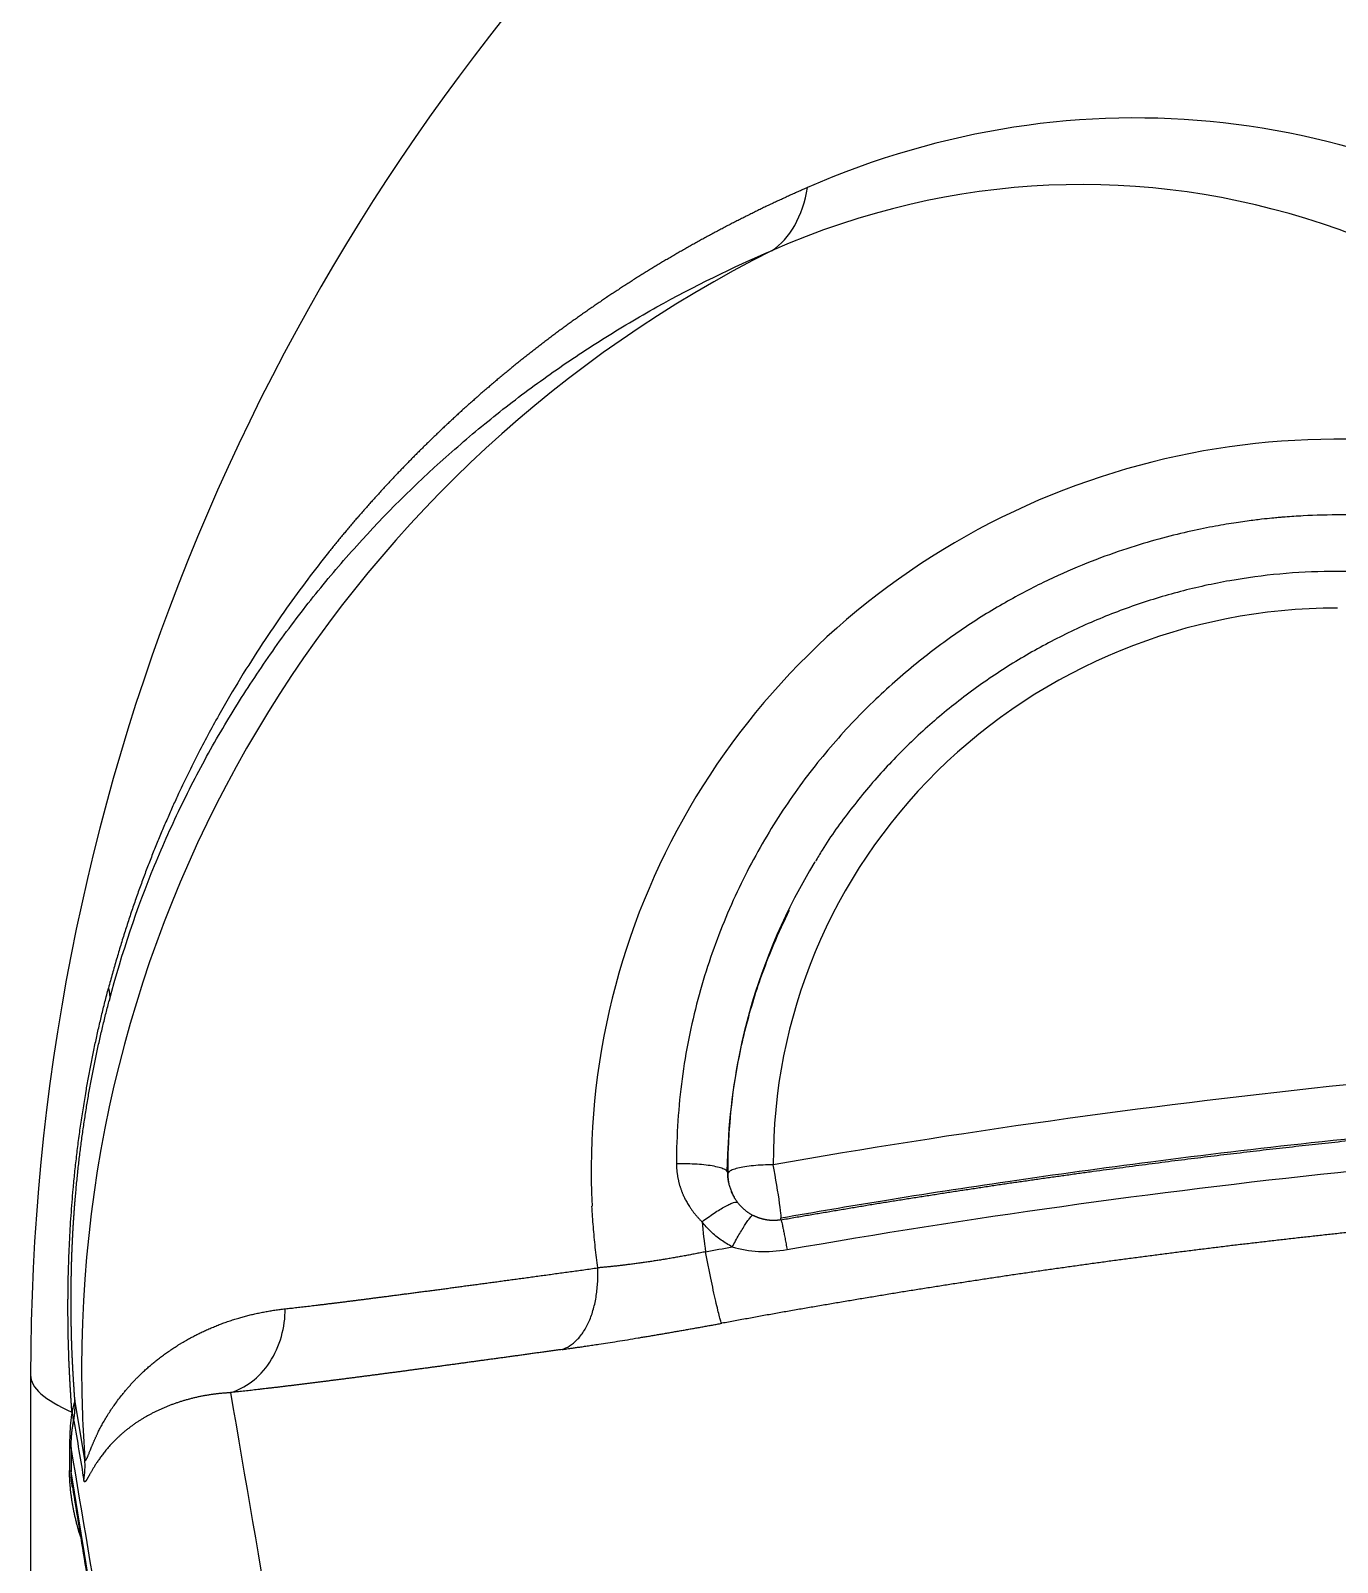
# Model space of a CAD drawing. Extents: x 0 to 790, y 0 to 579.
# Drawn here: x 201.42 to 215.78, y 369.67 to 386.51 of the extents above; entities that cross this region are included whole.
import ezdxf

# ---------------------------------------------------------------- set-up
doc = ezdxf.new("R2010")
doc.units = 0
doc.header["$LTSCALE"] = 10
doc.header["$MEASUREMENT"] = 0
doc.layers.add('1', color=7, linetype='CONTINUOUS')

# ---------------------------------------------------------------- blocks, each defined once
blk = doc.blocks.new('A$C93291215')
at = {"layer": '1'}
for p, q in [((-16.338, 12.293), (-16.338, 12.268)), ((-16.338, 12.276), (-16.338, 12.281)), ((-16.338, 12.266), (-16.338, 12.268)), ((-23.998, 2.772), (-23.998, 10.039)), ((-23.403, 9.114), (-23.514, 9.77)), ((-23.572, 9.26), (-23.572, 8.992)), ((-23.554, 9.245), (-23.554, 8.977))]:
    blk.add_line(p, q, dxfattribs=at)
blk.add_arc((0, 10.039), 24, 93.7928, 180, dxfattribs=at)
for centre, major_axis, ratio, start_param, end_param in [((-11.909, 10.15), (0.127, 13.708), 0.796567, 4.92781, 6.626108), ((-12.489, 10.155), (-0.12, -12.971), 0.796567, 2.295668, 3.484515), ((-9.641, 10.129), (13.609, 2.289), 0.996416, 1.871405, 2.974357), ((-9.641, 12.286), (8.198, 0), 0.980939, 0.919951, 3.19011), ((-9.638, 12.39), (6.2, 0), 0.980939, 1.570796, 3.147691), ((-9.638, 12.293), (6.7, 0), 0.980939, 2.600098, 3.147628), ((-15.838, 12.255), (0.086, -0.493), 0.034101, 6.197148, 8.046606), ((-9.641, 12.362), (-7.01, 0), 0.980939, 0.092576, 0.140915), ((-9.641, 10.129), (13.609, 2.289), 0.996416, 2.974357, 3.048144), ((0, 10.039), (-24, 0), 0.087156, 0.000001, 0.194962), ((-24.511, 9.696), (0.986, 0.166), 0.9964, 5.956175, 6.189722), ((-24.554, 9.243), (1, 0), 0.087156, 0.014033, 0.189122), ((-24.401, 9.041), (0.986, 0.166), 0.9964, 5.955826, 6.190635)]:
    blk.add_ellipse(centre, major_axis=major_axis, ratio=ratio, start_param=start_param, end_param=end_param, dxfattribs=at)
for points, knots in [([(-15.461, 23.094), (-15.478, 23.086), (-15.514, 23.071), (-15.566, 23.047), (-15.619, 23.024), (-15.671, 23), (-15.723, 22.976), (-15.775, 22.952), (-15.827, 22.928), (-15.879, 22.903), (-15.931, 22.879), (-15.982, 22.854), (-16.033, 22.829), (-16.084, 22.803), (-16.136, 22.778), (-16.186, 22.752), (-16.237, 22.727), (-16.288, 22.701), (-16.338, 22.675), (-16.388, 22.648), (-16.439, 22.622), (-16.489, 22.595), (-16.539, 22.568), (-16.588, 22.541), (-16.638, 22.514), (-16.687, 22.487), (-16.737, 22.459), (-16.786, 22.431), (-16.835, 22.403), (-16.884, 22.375), (-16.932, 22.347), (-16.981, 22.319), (-17.029, 22.29), (-17.078, 22.261), (-17.126, 22.232), (-17.174, 22.203), (-17.221, 22.174), (-17.269, 22.144), (-17.317, 22.114), (-17.364, 22.085), (-17.411, 22.055), (-17.459, 22.024), (-17.505, 21.994), (-17.552, 21.963), (-17.599, 21.933), (-17.646, 21.902), (-17.692, 21.871), (-17.738, 21.839), (-17.784, 21.808), (-17.83, 21.776), (-17.876, 21.744), (-17.922, 21.712), (-17.967, 21.68), (-18.013, 21.648), (-18.058, 21.615), (-18.103, 21.583), (-18.148, 21.55), (-18.193, 21.517), (-18.238, 21.484), (-18.282, 21.45), (-18.327, 21.417), (-18.371, 21.383), (-18.415, 21.349), (-18.459, 21.315), (-18.503, 21.281), (-18.547, 21.246), (-18.59, 21.212), (-18.634, 21.177), (-18.677, 21.142), (-18.72, 21.107), (-18.763, 21.071), (-18.806, 21.036), (-18.849, 21), (-18.892, 20.964), (-18.934, 20.928), (-18.976, 20.892), (-19.019, 20.856), (-19.061, 20.819), (-19.103, 20.782), (-19.144, 20.745), (-19.186, 20.708), (-19.228, 20.671), (-19.269, 20.634), (-19.31, 20.596), (-19.351, 20.558), (-19.392, 20.52), (-19.433, 20.482), (-19.473, 20.444), (-19.514, 20.405), (-19.554, 20.366), (-19.594, 20.328), (-19.634, 20.289), (-19.674, 20.249), (-19.714, 20.21), (-19.754, 20.17), (-19.793, 20.131), (-19.832, 20.091), (-19.871, 20.051), (-19.91, 20.011), (-19.949, 19.97), (-19.988, 19.93), (-20.026, 19.889), (-20.064, 19.848), (-20.103, 19.807), (-20.141, 19.766), (-20.178, 19.724), (-20.216, 19.682), (-20.254, 19.641), (-20.291, 19.599), (-20.328, 19.557), (-20.365, 19.514), (-20.402, 19.472), (-20.439, 19.429), (-20.475, 19.386), (-20.512, 19.343), (-20.548, 19.3), (-20.584, 19.257), (-20.62, 19.213), (-20.655, 19.17), (-20.691, 19.126), (-20.792, 19), (-20.96, 18.784), (-21.193, 18.466), (-21.429, 18.12), (-21.668, 17.746), (-21.908, 17.342), (-22.146, 16.904), (-22.309, 16.572), (-22.405, 16.364), (-22.436, 16.296), (-22.467, 16.227), (-22.497, 16.157), (-22.527, 16.088), (-22.557, 16.018), (-22.587, 15.947), (-22.616, 15.876), (-22.645, 15.805), (-22.673, 15.734), (-22.701, 15.662), (-22.729, 15.589), (-22.756, 15.516), (-22.783, 15.443), (-22.81, 15.37), (-22.836, 15.296), (-22.862, 15.221), (-22.888, 15.146), (-22.913, 15.071), (-22.938, 14.995), (-22.962, 14.919), (-22.986, 14.843), (-23.01, 14.766), (-23.033, 14.688), (-23.056, 14.611), (-23.079, 14.532), (-23.101, 14.453), (-23.123, 14.374), (-23.137, 14.321), (-23.144, 14.294)], [0, 0, 0, 0, 0.004794, 0.009586, 0.014375, 0.019161, 0.023945, 0.028727, 0.033506, 0.038282, 0.043057, 0.047829, 0.052598, 0.057366, 0.062131, 0.066895, 0.071656, 0.076415, 0.081172, 0.085928, 0.090681, 0.095433, 0.100183, 0.104931, 0.109677, 0.114422, 0.119165, 0.123906, 0.128646, 0.133385, 0.138122, 0.142857, 0.147591, 0.152324, 0.157056, 0.161787, 0.166516, 0.171244, 0.175971, 0.180697, 0.185423, 0.190147, 0.194871, 0.199594, 0.204316, 0.209038, 0.213759, 0.21848, 0.223201, 0.227921, 0.232641, 0.237362, 0.242082, 0.246802, 0.251523, 0.256243, 0.260964, 0.265686, 0.270407, 0.27513, 0.279853, 0.284576, 0.289301, 0.294026, 0.298752, 0.303479, 0.308207, 0.312936, 0.317667, 0.322399, 0.327132, 0.331866, 0.336602, 0.34134, 0.346078, 0.350819, 0.35556, 0.360304, 0.365048, 0.369794, 0.374541, 0.379289, 0.384039, 0.38879, 0.393542, 0.398295, 0.403049, 0.407805, 0.412561, 0.417319, 0.422078, 0.426837, 0.431598, 0.43636, 0.441123, 0.445886, 0.450651, 0.455417, 0.460183, 0.464951, 0.469719, 0.474488, 0.479258, 0.484028, 0.4888, 0.493572, 0.498345, 0.503119, 0.507893, 0.512668, 0.517443, 0.522218, 0.526994, 0.53177, 0.536545, 0.541321, 0.546097, 0.550872, 0.555646, 0.56042, 0.565194, 0.596551, 0.629788, 0.664936, 0.70203, 0.741087, 0.78212, 0.825084, 0.831121, 0.837156, 0.84319, 0.849222, 0.855253, 0.861283, 0.867312, 0.87334, 0.879366, 0.885392, 0.891417, 0.897442, 0.903465, 0.909489, 0.915513, 0.921536, 0.92756, 0.933585, 0.939611, 0.945638, 0.951666, 0.957697, 0.96373, 0.969765, 0.975804, 0.981846, 0.987893, 0.993944, 1, 1, 1, 1]), ([(-15.849, 22.403), (-15.753, 22.467), (-15.583, 22.653), (-15.488, 22.938), (-15.461, 23.094)], [0, 0, 0, 0, 0.499022, 1, 1, 1, 1]), ([(-23.134, 14.162), (-22.995, 14.686), (-22.828, 15.177), (-22.543, 15.872), (-22.442, 16.097), (-22.229, 16.535), (-22.005, 16.961), (-21.76, 17.365), (-21.57, 17.661), (-21.505, 17.759), (-21.373, 17.952), (-21.239, 18.143), (-21.099, 18.329), (-20.957, 18.514), (-20.885, 18.605), (-20.665, 18.874), (-20.21, 19.401), (-19.716, 19.885), (-19.198, 20.34), (-19.022, 20.488), (-18.662, 20.772), (-18.294, 21.047), (-17.911, 21.303), (-17.52, 21.549), (-17.32, 21.667), (-16.71, 22.008), (-16.288, 22.215), (-15.849, 22.403)], [0, 0, 0, 0, 0.125, 0.125, 0.1875, 0.1875, 0.25, 0.3125, 0.3125, 0.34375, 0.34375, 0.375, 0.40625, 0.40625, 0.4375, 0.4375, 0.5, 0.625, 0.625, 0.6875, 0.6875, 0.75, 0.8125, 0.8125, 0.875, 0.875, 1, 1, 1, 1]), ([(-5.234, 18.036), (-5.242, 18.042), (-5.261, 18.056), (-5.321, 18.101), (-5.363, 18.131), (-5.469, 18.205), (-5.534, 18.249), (-5.688, 18.35), (-5.777, 18.407), (-5.983, 18.528), (-6.099, 18.594), (-6.262, 18.679), (-6.304, 18.7), (-6.35, 18.723), (-6.361, 18.729), (-6.364, 18.73), (-6.365, 18.73), (-6.365, 18.731), (-6.365, 18.731), (-6.366, 18.731), (-6.369, 18.732), (-6.38, 18.738), (-6.427, 18.761), (-6.615, 18.851), (-6.803, 18.932), (-7.114, 19.053), (-7.276, 19.11), (-7.484, 19.175), (-7.536, 19.191), (-7.592, 19.207), (-7.606, 19.211), (-7.61, 19.212), (-7.611, 19.212), (-7.612, 19.212), (-7.614, 19.213), (-7.622, 19.215), (-7.655, 19.225), (-7.788, 19.261), (-7.912, 19.292), (-8.205, 19.358), (-8.394, 19.393), (-8.759, 19.446), (-8.934, 19.464), (-9.27, 19.488), (-9.43, 19.494), (-9.735, 19.496), (-9.879, 19.492), (-10.083, 19.481), (-10.149, 19.477), (-10.228, 19.471), (-10.248, 19.469), (-10.269, 19.467), (-10.274, 19.467), (-10.275, 19.467), (-10.275, 19.467), (-10.275, 19.467), (-10.275, 19.467), (-10.276, 19.467), (-10.276, 19.467), (-10.277, 19.467), (-10.281, 19.466), (-10.299, 19.465), (-10.352, 19.46), (-10.428, 19.452), (-10.518, 19.442), (-10.571, 19.435), (-10.69, 19.419), (-10.758, 19.409), (-10.906, 19.385), (-10.987, 19.37), (-11.164, 19.335), (-11.259, 19.315), (-11.462, 19.266), (-11.571, 19.238), (-11.8, 19.172), (-11.921, 19.135), (-12.174, 19.048), (-12.307, 18.999), (-12.582, 18.886), (-12.724, 18.823), (-13.016, 18.681), (-13.166, 18.602), (-13.473, 18.425), (-13.629, 18.327), (-13.944, 18.111), (-14.104, 17.993), (-14.423, 17.734), (-14.583, 17.593), (-14.9, 17.287), (-15.056, 17.122), (-15.361, 16.765), (-15.51, 16.573), (-15.794, 16.161), (-15.929, 15.942), (-16.18, 15.477), (-16.296, 15.232), (-16.501, 14.718), (-16.592, 14.45), (-16.741, 13.889), (-16.8, 13.597), (-16.88, 12.994), (-16.902, 12.682), (-16.902, 12.362)], [0, 0, 0, 0, 0.015625, 0.015625, 0.03125, 0.03125, 0.046875, 0.046875, 0.0625, 0.0625, 0.078125, 0.078125, 0.082031, 0.083008, 0.083252, 0.083313, 0.083328, 0.083328, 0.083344, 0.083374, 0.083496, 0.083984, 0.085937, 0.09375, 0.125, 0.125, 0.15625, 0.15625, 0.164062, 0.166016, 0.166504, 0.166626, 0.166687, 0.166687, 0.166748, 0.166992, 0.167969, 0.171875, 0.1875, 0.1875, 0.21875, 0.21875, 0.25, 0.25, 0.28125, 0.28125, 0.3125, 0.3125, 0.328125, 0.328125, 0.332031, 0.333008, 0.333252, 0.333313, 0.333328, 0.333328, 0.333344, 0.333374, 0.333496, 0.333984, 0.335937, 0.34375, 0.375, 0.40625, 0.40625, 0.4375, 0.4375, 0.46875, 0.46875, 0.5, 0.5, 0.53125, 0.53125, 0.5625, 0.5625, 0.59375, 0.59375, 0.625, 0.625, 0.65625, 0.65625, 0.6875, 0.6875, 0.71875, 0.71875, 0.75, 0.75, 0.78125, 0.78125, 0.8125, 0.8125, 0.84375, 0.84375, 0.875, 0.875, 0.90625, 0.90625, 0.9375, 0.9375, 0.96875, 0.96875, 1, 1, 1, 1]), ([(-3.913, 15.7), (-3.96, 15.781), (-4.105, 16.016), (-4.382, 16.385), (-4.744, 16.799), (-5.141, 17.181), (-5.568, 17.53), (-6.024, 17.843), (-6.504, 18.118), (-7.006, 18.353), (-7.526, 18.547), (-8.061, 18.697), (-8.606, 18.803), (-9.159, 18.865), (-9.715, 18.882), (-10.27, 18.853), (-10.822, 18.779), (-11.365, 18.66), (-11.896, 18.498), (-12.411, 18.293), (-12.908, 18.046), (-13.382, 17.76), (-13.83, 17.437), (-14.249, 17.078), (-14.638, 16.687), (-14.989, 16.263), (-15.234, 15.928), (-15.35, 15.728), (-15.374, 15.686)], [0, 0, 0, 0, 0.020704, 0.061023, 0.101348, 0.141679, 0.182017, 0.222362, 0.262714, 0.303071, 0.343435, 0.383803, 0.424176, 0.464552, 0.504932, 0.545313, 0.585694, 0.626075, 0.666455, 0.706832, 0.747206, 0.787576, 0.827941, 0.8683, 0.908654, 0.949, 0.98934, 1, 1, 1, 1]), ([(-16.338, 12.266), (-16.339, 12.697), (-16.296, 13.126), (-16.168, 13.758), (-16.115, 13.966), (-15.989, 14.377), (-15.915, 14.579), (-15.778, 14.904), (-15.721, 15.029), (-15.66, 15.152)], [0, 0, 0, 0, 0.431523, 0.431523, 0.647284, 0.647284, 0.863045, 0.863045, 1, 1, 1, 1]), ([(-23.545, 9.637), (-23.546, 9.652), (-23.549, 9.681), (-23.552, 9.724), (-23.555, 9.768), (-23.558, 9.811), (-23.56, 9.854), (-23.563, 9.898), (-23.566, 9.941), (-23.568, 9.984), (-23.57, 10.027), (-23.572, 10.07), (-23.574, 10.113), (-23.576, 10.156), (-23.578, 10.198), (-23.58, 10.241), (-23.581, 10.284), (-23.582, 10.327), (-23.584, 10.369), (-23.585, 10.412), (-23.586, 10.455), (-23.587, 10.498), (-23.587, 10.54), (-23.588, 10.583), (-23.588, 10.626), (-23.589, 10.669), (-23.589, 10.711), (-23.589, 10.754), (-23.589, 10.797), (-23.589, 10.84), (-23.589, 10.921), (-23.587, 11.039), (-23.584, 11.195), (-23.579, 11.348), (-23.572, 11.498), (-23.565, 11.647), (-23.555, 11.794), (-23.544, 11.94), (-23.531, 12.096), (-23.515, 12.263), (-23.495, 12.442), (-23.473, 12.621), (-23.448, 12.8), (-23.42, 12.98), (-23.397, 13.125), (-23.377, 13.236), (-23.364, 13.311), (-23.35, 13.387), (-23.335, 13.462), (-23.32, 13.538), (-23.305, 13.613), (-23.289, 13.689), (-23.272, 13.764), (-23.256, 13.84), (-23.238, 13.915), (-23.22, 13.991), (-23.202, 14.067), (-23.183, 14.143), (-23.164, 14.219), (-23.151, 14.269), (-23.144, 14.294)], [0, 0, 0, 0, 0.009522, 0.019011, 0.028469, 0.037897, 0.047295, 0.056665, 0.066008, 0.075325, 0.084617, 0.093885, 0.103131, 0.112356, 0.121561, 0.130747, 0.139915, 0.149067, 0.158203, 0.167326, 0.176436, 0.185535, 0.194624, 0.203703, 0.212775, 0.221841, 0.230902, 0.23996, 0.249015, 0.258068, 0.267123, 0.300437, 0.333102, 0.365183, 0.396749, 0.427867, 0.458608, 0.489042, 0.519239, 0.556672, 0.594184, 0.631897, 0.669926, 0.708382, 0.747373, 0.763711, 0.780094, 0.79653, 0.813023, 0.829582, 0.846211, 0.862917, 0.879705, 0.896582, 0.913553, 0.930623, 0.947798, 0.965083, 0.982482, 1, 1, 1, 1]), ([(-23.514, 9.77), (-23.515, 9.783), (-23.517, 9.81), (-23.52, 9.852), (-23.522, 9.893), (-23.525, 9.934), (-23.528, 9.975), (-23.53, 10.016), (-23.533, 10.057), (-23.535, 10.099), (-23.537, 10.14), (-23.539, 10.181), (-23.541, 10.223), (-23.543, 10.264), (-23.545, 10.306), (-23.546, 10.347), (-23.548, 10.389), (-23.549, 10.431), (-23.55, 10.472), (-23.551, 10.514), (-23.552, 10.556), (-23.553, 10.598), (-23.554, 10.64), (-23.554, 10.681), (-23.555, 10.723), (-23.555, 10.765), (-23.555, 10.807), (-23.555, 10.849), (-23.555, 10.892), (-23.555, 10.934), (-23.555, 10.976), (-23.555, 11.018), (-23.554, 11.06), (-23.553, 11.103), (-23.552, 11.145), (-23.552, 11.187), (-23.55, 11.23), (-23.549, 11.272), (-23.548, 11.314), (-23.546, 11.357), (-23.545, 11.399), (-23.543, 11.442), (-23.541, 11.484), (-23.539, 11.527), (-23.537, 11.569), (-23.535, 11.612), (-23.532, 11.654), (-23.53, 11.697), (-23.527, 11.739), (-23.524, 11.782), (-23.521, 11.824), (-23.518, 11.867), (-23.515, 11.909), (-23.512, 11.952), (-23.507, 12.006), (-23.501, 12.072), (-23.494, 12.149), (-23.486, 12.227), (-23.478, 12.304), (-23.469, 12.381), (-23.46, 12.458), (-23.451, 12.535), (-23.441, 12.612), (-23.43, 12.689), (-23.419, 12.765), (-23.408, 12.841), (-23.396, 12.917), (-23.384, 12.993), (-23.372, 13.068), (-23.359, 13.143), (-23.345, 13.218), (-23.331, 13.293), (-23.317, 13.367), (-23.302, 13.441), (-23.287, 13.515), (-23.272, 13.588), (-23.256, 13.661), (-23.24, 13.734), (-23.223, 13.806), (-23.206, 13.878), (-23.189, 13.95), (-23.171, 14.021), (-23.153, 14.092), (-23.14, 14.139), (-23.134, 14.162)], [0, 0, 0, 0, 0.009585, 0.019164, 0.028737, 0.038304, 0.047864, 0.057419, 0.066968, 0.07651, 0.086047, 0.095578, 0.105103, 0.114622, 0.124135, 0.133643, 0.143145, 0.152641, 0.162133, 0.171619, 0.1811, 0.190577, 0.200049, 0.209516, 0.218979, 0.228438, 0.237894, 0.247346, 0.256794, 0.266239, 0.275681, 0.285118, 0.294552, 0.303981, 0.313407, 0.322828, 0.332245, 0.341658, 0.351067, 0.360472, 0.369872, 0.379268, 0.388661, 0.398049, 0.407434, 0.416815, 0.426193, 0.435568, 0.444939, 0.454308, 0.463675, 0.473039, 0.482402, 0.491763, 0.501123, 0.518245, 0.535366, 0.552486, 0.569606, 0.586729, 0.603853, 0.62098, 0.638112, 0.655247, 0.672388, 0.689533, 0.706684, 0.723841, 0.741004, 0.758173, 0.775349, 0.792535, 0.809733, 0.826943, 0.844167, 0.861407, 0.878664, 0.895938, 0.913231, 0.930544, 0.947877, 0.96523, 0.982604, 1, 1, 1, 1]), ([(-15.753, 11.747), (-15.706, 11.756), (-15.611, 11.772), (-15.468, 11.797), (-15.325, 11.821), (-15.182, 11.845), (-15.039, 11.869), (-14.897, 11.893), (-14.754, 11.917), (-14.611, 11.94), (-14.468, 11.963), (-14.325, 11.986), (-14.182, 12.008), (-14.039, 12.03), (-13.896, 12.053), (-13.753, 12.074), (-13.609, 12.096), (-13.466, 12.118), (-13.323, 12.139), (-13.18, 12.16), (-13.037, 12.18), (-12.893, 12.201), (-12.75, 12.221), (-12.607, 12.241), (-12.464, 12.261), (-12.32, 12.281), (-12.177, 12.3), (-12.033, 12.319), (-11.89, 12.338), (-11.747, 12.357), (-11.603, 12.375), (-11.46, 12.394), (-11.316, 12.412), (-11.173, 12.429), (-11.029, 12.447), (-10.886, 12.464), (-10.742, 12.481), (-10.598, 12.498), (-10.455, 12.515), (-10.311, 12.531), (-10.168, 12.547), (-10.024, 12.563), (-9.88, 12.579), (-9.737, 12.595), (-9.593, 12.61), (-9.449, 12.625), (-9.305, 12.64), (-9.162, 12.654), (-9.018, 12.669), (-8.874, 12.683), (-8.73, 12.697), (-8.586, 12.71), (-8.443, 12.724), (-8.299, 12.737), (-8.155, 12.75), (-8.011, 12.763), (-7.867, 12.775), (-7.723, 12.788), (-7.579, 12.8), (-7.435, 12.812), (-7.291, 12.823), (-7.148, 12.835), (-7.004, 12.846), (-6.86, 12.857), (-6.716, 12.868), (-6.572, 12.878), (-6.428, 12.888), (-6.284, 12.898), (-6.14, 12.908), (-5.996, 12.918), (-5.852, 12.927), (-5.708, 12.936), (-5.564, 12.945), (-5.42, 12.954), (-5.276, 12.962), (-5.131, 12.97), (-4.987, 12.978), (-4.843, 12.986), (-4.699, 12.994), (-4.555, 13.001), (-4.411, 13.008), (-4.267, 13.015), (-4.123, 13.021), (-3.979, 13.028), (-3.835, 13.034), (-3.691, 13.04), (-3.595, 13.044), (-3.547, 13.046)], [0, 0, 0, 0, 0.011797, 0.023592, 0.035388, 0.047182, 0.058975, 0.070768, 0.082559, 0.09435, 0.10614, 0.11793, 0.129718, 0.141506, 0.153293, 0.165079, 0.176864, 0.188649, 0.200433, 0.212216, 0.223998, 0.235779, 0.24756, 0.25934, 0.271119, 0.282897, 0.294674, 0.306451, 0.318227, 0.330002, 0.341777, 0.35355, 0.365323, 0.377095, 0.388867, 0.400638, 0.412407, 0.424177, 0.435945, 0.447713, 0.45948, 0.471246, 0.483011, 0.494776, 0.50654, 0.518303, 0.530066, 0.541828, 0.553589, 0.565349, 0.577109, 0.588868, 0.600626, 0.612384, 0.62414, 0.635897, 0.647652, 0.659407, 0.671161, 0.682914, 0.694667, 0.706419, 0.71817, 0.729921, 0.74167, 0.75342, 0.765168, 0.776916, 0.788663, 0.80041, 0.812156, 0.823901, 0.835645, 0.847389, 0.859132, 0.870875, 0.882617, 0.894358, 0.906099, 0.917838, 0.929578, 0.941316, 0.953054, 0.964792, 0.976528, 0.988265, 1, 1, 1, 1]), ([(-15.751, 11.769), (-15.38, 11.834), (-14.55, 11.975), (-13.196, 12.183), (-11.627, 12.399), (-9.865, 12.609), (-7.909, 12.801), (-5.785, 12.962), (-4.312, 13.037), (-3.555, 13.066)], [0, 0, 0, 0, 0.092119, 0.205724, 0.334816, 0.479393, 0.639451, 0.814988, 1, 1, 1, 1]), ([(-16.338, 12.266), (-16.338, 12.272), (-16.344, 12.285), (-16.365, 12.298), (-16.393, 12.311), (-16.411, 12.317), (-16.454, 12.329), (-16.48, 12.334), (-16.536, 12.344), (-16.567, 12.348), (-16.633, 12.355), (-16.667, 12.357), (-16.736, 12.361), (-16.77, 12.362), (-16.838, 12.363), (-16.871, 12.363), (-16.902, 12.362)], [0, 0, 0, 0, 0.125, 0.25, 0.25, 0.375, 0.375, 0.5, 0.5, 0.625, 0.625, 0.75, 0.75, 0.875, 0.875, 1, 1, 1, 1]), ([(-16.902, 12.362), (-16.901, 12.357), (-16.901, 12.346), (-16.901, 12.331), (-16.9, 12.316), (-16.899, 12.301), (-16.897, 12.286), (-16.896, 12.271), (-16.894, 12.256), (-16.892, 12.241), (-16.89, 12.226), (-16.887, 12.212), (-16.884, 12.197), (-16.881, 12.183), (-16.878, 12.168), (-16.874, 12.154), (-16.871, 12.14), (-16.867, 12.126), (-16.862, 12.112), (-16.858, 12.098), (-16.853, 12.084), (-16.848, 12.07), (-16.843, 12.056), (-16.838, 12.043), (-16.832, 12.029), (-16.823, 12.008), (-16.808, 11.977), (-16.786, 11.936), (-16.764, 11.9), (-16.747, 11.876), (-16.737, 11.86), (-16.728, 11.848), (-16.718, 11.835), (-16.708, 11.822), (-16.698, 11.809), (-16.688, 11.797), (-16.678, 11.786), (-16.668, 11.775), (-16.658, 11.764), (-16.649, 11.754), (-16.639, 11.744), (-16.63, 11.735), (-16.624, 11.729), (-16.621, 11.726)], [0, 0, 0, 0, 0.021621, 0.043134, 0.064545, 0.085859, 0.107084, 0.128225, 0.149288, 0.17028, 0.191206, 0.212072, 0.232884, 0.253648, 0.27437, 0.295055, 0.31571, 0.33634, 0.35695, 0.377546, 0.398133, 0.418714, 0.439294, 0.459885, 0.48049, 0.501068, 0.557996, 0.625898, 0.694627, 0.73624, 0.750188, 0.774089, 0.797474, 0.820331, 0.842645, 0.864402, 0.885588, 0.906189, 0.926193, 0.945586, 0.964357, 0.982498, 1, 1, 1, 1]), ([(-16.327, 12.152), (-16.327, 12.153), (-16.328, 12.158), (-16.33, 12.166), (-16.331, 12.176), (-16.333, 12.186), (-16.334, 12.196), (-16.335, 12.205), (-16.336, 12.215), (-16.337, 12.226), (-16.338, 12.238), (-16.338, 12.251), (-16.338, 12.261), (-16.338, 12.266)], [0, 0, 0, 0, 0.038515, 0.12423, 0.218529, 0.321323, 0.393773, 0.474472, 0.563331, 0.660267, 0.765252, 0.878383, 1, 1, 1, 1]), ([(-16.338, 12.253), (-16.338, 12.246), (-16.338, 12.231), (-16.336, 12.21), (-16.334, 12.188), (-16.331, 12.168), (-16.327, 12.147), (-16.322, 12.127), (-16.316, 12.107), (-16.309, 12.088), (-16.302, 12.069), (-16.295, 12.051), (-16.286, 12.033), (-16.277, 12.016), (-16.27, 12.004), (-16.267, 11.998), (-16.266, 11.998)], [0, 0, 0, 0, 0.081179, 0.16158, 0.241196, 0.320018, 0.398039, 0.475253, 0.551655, 0.627241, 0.702007, 0.77595, 0.849068, 0.921359, 0.992823, 1, 1, 1, 1]), ([(-2.059, 12.087), (-2.109, 12.085), (-2.209, 12.083), (-2.359, 12.079), (-2.509, 12.075), (-2.659, 12.071), (-2.809, 12.067), (-2.959, 12.062), (-3.109, 12.057), (-3.259, 12.051), (-3.409, 12.046), (-3.559, 12.04), (-3.708, 12.034), (-3.858, 12.028), (-4.008, 12.021), (-4.158, 12.015), (-4.308, 12.008), (-4.458, 12), (-4.608, 11.993), (-4.758, 11.985), (-4.908, 11.977), (-5.058, 11.969), (-5.207, 11.96), (-5.357, 11.951), (-5.507, 11.942), (-5.657, 11.933), (-5.807, 11.924), (-5.957, 11.914), (-6.107, 11.904), (-6.256, 11.894), (-6.406, 11.883), (-6.556, 11.872), (-6.706, 11.861), (-6.856, 11.85), (-7.005, 11.838), (-7.155, 11.827), (-7.305, 11.815), (-7.455, 11.802), (-7.604, 11.79), (-7.754, 11.777), (-7.904, 11.764), (-8.053, 11.751), (-8.203, 11.737), (-8.353, 11.724), (-8.503, 11.71), (-8.652, 11.695), (-8.802, 11.681), (-8.951, 11.666), (-9.101, 11.651), (-9.251, 11.636), (-9.4, 11.62), (-9.55, 11.605), (-9.699, 11.589), (-9.849, 11.572), (-9.998, 11.556), (-10.148, 11.539), (-10.297, 11.522), (-10.447, 11.505), (-10.596, 11.487), (-10.745, 11.47), (-10.895, 11.452), (-11.044, 11.433), (-11.194, 11.415), (-11.343, 11.396), (-11.492, 11.377), (-11.641, 11.358), (-11.791, 11.338), (-11.94, 11.319), (-12.089, 11.299), (-12.238, 11.278), (-12.387, 11.258), (-12.537, 11.237), (-12.686, 11.216), (-12.835, 11.195), (-12.984, 11.173), (-13.133, 11.152), (-13.282, 11.13), (-13.431, 11.107), (-13.58, 11.085), (-13.729, 11.062), (-13.878, 11.039), (-14.026, 11.016), (-14.175, 10.992), (-14.324, 10.969), (-14.473, 10.945), (-14.622, 10.92), (-14.77, 10.896), (-14.919, 10.871), (-15.068, 10.846), (-15.216, 10.821), (-15.365, 10.795), (-15.513, 10.77), (-15.662, 10.744), (-15.81, 10.718), (-15.959, 10.691), (-16.107, 10.664), (-16.256, 10.637), (-16.355, 10.619), (-16.404, 10.61)], [0, 0, 0, 0, 0.010384, 0.020769, 0.031155, 0.041541, 0.051928, 0.062315, 0.072704, 0.083092, 0.093482, 0.103871, 0.114262, 0.124653, 0.135045, 0.145437, 0.155831, 0.166224, 0.176619, 0.187014, 0.197409, 0.207806, 0.218203, 0.2286, 0.238998, 0.249397, 0.259797, 0.270197, 0.280598, 0.291, 0.301402, 0.311805, 0.322208, 0.332613, 0.343018, 0.353423, 0.363829, 0.374236, 0.384644, 0.395053, 0.405462, 0.415871, 0.426282, 0.436693, 0.447105, 0.457517, 0.467931, 0.478345, 0.488759, 0.499175, 0.509591, 0.520008, 0.530425, 0.540844, 0.551263, 0.561682, 0.572103, 0.582524, 0.592946, 0.603369, 0.613792, 0.624216, 0.634641, 0.645067, 0.655493, 0.66592, 0.676348, 0.686777, 0.697206, 0.707636, 0.718067, 0.728499, 0.738932, 0.749365, 0.759799, 0.770234, 0.780669, 0.791106, 0.801543, 0.811981, 0.822419, 0.832859, 0.843299, 0.85374, 0.864182, 0.874625, 0.885068, 0.895513, 0.905958, 0.916404, 0.92685, 0.937298, 0.947746, 0.958195, 0.968645, 0.979096, 0.989548, 1, 1, 1, 1]), ([(-16.23, 11.939), (-16.232, 11.942), (-16.236, 11.948), (-16.242, 11.957), (-16.248, 11.965), (-16.254, 11.974), (-16.259, 11.983), (-16.265, 11.991), (-16.269, 12), (-16.274, 12.008), (-16.278, 12.016), (-16.282, 12.024), (-16.286, 12.033), (-16.29, 12.04), (-16.294, 12.048), (-16.296, 12.055), (-16.298, 12.06), (-16.299, 12.061)], [0, 0, 0, 0, 0.076855, 0.152449, 0.226784, 0.299859, 0.371668, 0.442207, 0.511465, 0.579435, 0.646106, 0.711467, 0.775506, 0.838211, 0.899572, 0.959575, 1, 1, 1, 1]), ([(-16.621, 11.726), (-16.6, 11.742), (-16.578, 11.758), (-16.533, 11.789), (-16.511, 11.805), (-16.467, 11.834), (-16.445, 11.848), (-16.404, 11.873), (-16.384, 11.885), (-16.347, 11.905), (-16.33, 11.914), (-16.299, 11.927), (-16.286, 11.933), (-16.263, 11.94), (-16.244, 11.944), (-16.233, 11.941), (-16.23, 11.939)], [0, 0, 0, 0, 0.125, 0.125, 0.25, 0.25, 0.375, 0.375, 0.5, 0.5, 0.625, 0.625, 0.75, 0.75, 0.875, 1, 1, 1, 1]), ([(-16.288, 11.45), (-16.276, 11.472), (-16.264, 11.494), (-16.24, 11.539), (-16.227, 11.561), (-16.203, 11.603), (-16.191, 11.623), (-16.167, 11.662), (-16.156, 11.68), (-16.135, 11.712), (-16.125, 11.726), (-16.108, 11.751), (-16.1, 11.762), (-16.086, 11.779), (-16.08, 11.785), (-16.07, 11.794), (-16.066, 11.797), (-16.063, 11.797)], [0, 0, 0, 0, 0.125, 0.125, 0.25, 0.25, 0.375, 0.375, 0.5, 0.5, 0.625, 0.625, 0.75, 0.75, 0.875, 0.875, 1, 1, 1, 1]), ([(-16.23, 11.939), (-16.227, 11.936), (-16.223, 11.93), (-16.215, 11.921), (-16.208, 11.912), (-16.2, 11.903), (-16.192, 11.895), (-16.184, 11.887), (-16.176, 11.879), (-16.168, 11.871), (-16.16, 11.864), (-16.151, 11.857), (-16.143, 11.85), (-16.134, 11.843), (-16.125, 11.836), (-16.117, 11.83), (-16.108, 11.824), (-16.099, 11.818), (-16.09, 11.813), (-16.081, 11.807), (-16.072, 11.802), (-16.066, 11.799), (-16.063, 11.797)], [0, 0, 0, 0, 0.054207, 0.108015, 0.161417, 0.214404, 0.266968, 0.3191, 0.370793, 0.422039, 0.472832, 0.523166, 0.573032, 0.622426, 0.671343, 0.719776, 0.767722, 0.815175, 0.862133, 0.908591, 0.954548, 1, 1, 1, 1]), ([(-15.753, 11.747), (-15.757, 11.747), (-15.763, 11.746), (-15.772, 11.744), (-15.781, 11.743), (-15.791, 11.742), (-15.8, 11.741), (-15.809, 11.741), (-15.818, 11.74), (-15.827, 11.74), (-15.836, 11.74), (-15.844, 11.74), (-15.853, 11.74), (-15.862, 11.741), (-15.87, 11.741), (-15.879, 11.742), (-15.887, 11.743), (-15.895, 11.744), (-15.903, 11.745), (-15.911, 11.746), (-15.919, 11.748), (-15.927, 11.749), (-15.935, 11.751), (-15.942, 11.752), (-15.95, 11.754), (-15.958, 11.756), (-15.965, 11.758), (-15.972, 11.76), (-15.979, 11.762), (-15.986, 11.765), (-15.993, 11.767), (-16, 11.769), (-16.007, 11.772), (-16.014, 11.775), (-16.02, 11.777), (-16.027, 11.78), (-16.033, 11.783), (-16.039, 11.785), (-16.045, 11.788), (-16.051, 11.791), (-16.057, 11.794), (-16.061, 11.796), (-16.063, 11.797)], [0, 0, 0, 0, 0.029601, 0.058876, 0.087842, 0.116512, 0.144901, 0.17302, 0.20088, 0.22849, 0.255859, 0.282994, 0.309901, 0.336586, 0.363054, 0.389308, 0.415352, 0.441188, 0.466819, 0.492247, 0.517472, 0.542496, 0.567318, 0.59194, 0.616361, 0.640581, 0.664599, 0.688414, 0.712027, 0.735435, 0.758638, 0.781635, 0.804425, 0.827006, 0.849377, 0.871537, 0.893485, 0.91522, 0.936739, 0.958044, 0.979131, 1, 1, 1, 1]), ([(-15.753, 11.747), (-15.753, 11.746), (-15.751, 11.742), (-15.748, 11.732), (-15.747, 11.725), (-15.743, 11.708), (-15.74, 11.698), (-15.735, 11.675), (-15.732, 11.661), (-15.726, 11.632), (-15.723, 11.615), (-15.716, 11.58), (-15.712, 11.562), (-15.705, 11.523), (-15.701, 11.503), (-15.694, 11.462), (-15.69, 11.441), (-15.686, 11.42)], [0, 0, 0, 0, 0.125, 0.125, 0.25, 0.25, 0.375, 0.375, 0.5, 0.5, 0.625, 0.625, 0.75, 0.75, 0.875, 0.875, 1, 1, 1, 1]), ([(-16.404, 10.61), (-16.407, 10.614), (-16.41, 10.622), (-16.418, 10.646), (-16.423, 10.662), (-16.434, 10.703), (-16.44, 10.727), (-16.454, 10.785), (-16.462, 10.818), (-16.479, 10.891), (-16.487, 10.931), (-16.506, 11.016), (-16.515, 11.061), (-16.534, 11.154), (-16.544, 11.202), (-16.563, 11.299), (-16.572, 11.348), (-16.582, 11.396)], [0, 0, 0, 0, 0.125, 0.125, 0.25, 0.25, 0.375, 0.375, 0.5, 0.5, 0.625, 0.625, 0.75, 0.75, 0.875, 0.875, 1, 1, 1, 1]), ([(-21.201, 10.769), (-21.191, 10.771), (-21.17, 10.773), (-21.138, 10.776), (-21.106, 10.78), (-21.073, 10.784), (-21.039, 10.788), (-21.006, 10.792), (-20.971, 10.796), (-20.936, 10.8), (-20.9, 10.804), (-20.864, 10.808), (-20.828, 10.813), (-20.79, 10.817), (-20.752, 10.822), (-20.714, 10.827), (-20.675, 10.831), (-20.635, 10.836), (-20.595, 10.841), (-20.554, 10.846), (-20.513, 10.852), (-20.471, 10.857), (-20.428, 10.862), (-20.385, 10.868), (-20.341, 10.873), (-20.296, 10.879), (-20.251, 10.885), (-20.205, 10.891), (-20.158, 10.897), (-20.111, 10.903), (-20.063, 10.909), (-20.014, 10.916), (-19.965, 10.922), (-19.915, 10.929), (-19.864, 10.935), (-19.813, 10.942), (-19.761, 10.949), (-19.708, 10.956), (-19.654, 10.963), (-19.6, 10.97), (-19.545, 10.977), (-19.489, 10.985), (-19.433, 10.992), (-19.376, 11), (-19.318, 11.008), (-19.259, 11.016), (-19.2, 11.024), (-19.139, 11.032), (-19.078, 11.04), (-19.017, 11.048), (-18.954, 11.057), (-18.891, 11.065), (-18.827, 11.074), (-18.762, 11.083), (-18.696, 11.092), (-18.629, 11.101), (-18.562, 11.11), (-18.494, 11.119), (-18.425, 11.129), (-18.355, 11.138), (-18.285, 11.148), (-18.213, 11.158), (-18.141, 11.168), (-18.068, 11.178), (-17.994, 11.188), (-17.919, 11.198), (-17.843, 11.209), (-17.792, 11.216), (-17.767, 11.219)], [0, 0, 0, 0, 0.011377, 0.022869, 0.034477, 0.046201, 0.05804, 0.069995, 0.082066, 0.094253, 0.106556, 0.118975, 0.131509, 0.14416, 0.156926, 0.169809, 0.182807, 0.195922, 0.209153, 0.222499, 0.235962, 0.249541, 0.263236, 0.277047, 0.290974, 0.305018, 0.319177, 0.333453, 0.347845, 0.362354, 0.376979, 0.391719, 0.406577, 0.42155, 0.43664, 0.451847, 0.467169, 0.482608, 0.498164, 0.513836, 0.529624, 0.545529, 0.56155, 0.577688, 0.593942, 0.610313, 0.626801, 0.643405, 0.660125, 0.676962, 0.693916, 0.710987, 0.728174, 0.745478, 0.762899, 0.780436, 0.79809, 0.815861, 0.833749, 0.851754, 0.869875, 0.888113, 0.906469, 0.924941, 0.94353, 0.962236, 0.98106, 1, 1, 1, 1]), ([(-18.159, 10.322), (-18.131, 10.331), (-18.103, 10.344), (-18.048, 10.379), (-18.021, 10.401), (-17.969, 10.454), (-17.945, 10.485), (-17.9, 10.554), (-17.879, 10.592), (-17.843, 10.675), (-17.827, 10.72), (-17.801, 10.815), (-17.79, 10.864), (-17.775, 10.964), (-17.77, 11.016), (-17.765, 11.118), (-17.765, 11.169), (-17.767, 11.219)], [0, 0, 0, 0, 0.125, 0.125, 0.25, 0.25, 0.375, 0.375, 0.5, 0.5, 0.625, 0.625, 0.75, 0.75, 0.875, 0.875, 1, 1, 1, 1]), ([(-22.285, 10.425), (-22.278, 10.429), (-22.263, 10.438), (-22.241, 10.45), (-22.218, 10.462), (-22.195, 10.474), (-22.172, 10.486), (-22.149, 10.498), (-22.125, 10.509), (-22.101, 10.52), (-22.077, 10.532), (-22.053, 10.543), (-22.028, 10.553), (-22.003, 10.564), (-21.978, 10.574), (-21.953, 10.585), (-21.927, 10.595), (-21.901, 10.605), (-21.875, 10.614), (-21.849, 10.624), (-21.822, 10.633), (-21.795, 10.642), (-21.768, 10.651), (-21.741, 10.659), (-21.722, 10.665), (-21.713, 10.668)], [0, 0, 0, 0, 0.042824, 0.085705, 0.128643, 0.171638, 0.21469, 0.2578, 0.300969, 0.344196, 0.387483, 0.430829, 0.474236, 0.517703, 0.561231, 0.604821, 0.648473, 0.692187, 0.735966, 0.779808, 0.823715, 0.867686, 0.911724, 0.955829, 1, 1, 1, 1]), ([(-21.803, 9.848), (-21.724, 9.872), (-21.564, 9.951), (-21.359, 10.17), (-21.229, 10.462), (-21.202, 10.67), (-21.201, 10.769)], [0, 0, 0, 0, 0.246959, 0.49808, 0.749201, 1, 1, 1, 1]), ([(-21.713, 10.668), (-21.705, 10.67), (-21.688, 10.675), (-21.663, 10.682), (-21.637, 10.689), (-21.612, 10.695), (-21.586, 10.702), (-21.56, 10.708), (-21.534, 10.714), (-21.507, 10.72), (-21.48, 10.726), (-21.453, 10.731), (-21.426, 10.736), (-21.399, 10.741), (-21.371, 10.746), (-21.344, 10.75), (-21.315, 10.755), (-21.287, 10.759), (-21.259, 10.763), (-21.23, 10.766), (-21.211, 10.768), (-21.201, 10.769)], [0, 0, 0, 0, 0.051863, 0.103807, 0.155833, 0.207941, 0.260132, 0.312407, 0.364767, 0.417212, 0.469744, 0.522362, 0.575069, 0.627864, 0.68075, 0.733726, 0.786794, 0.839954, 0.893208, 0.946556, 1, 1, 1, 1]), ([(-18.159, 10.322), (-18.151, 10.323), (-18.134, 10.325), (-18.105, 10.329), (-18.071, 10.334), (-18.032, 10.34), (-17.987, 10.346), (-17.937, 10.353), (-17.881, 10.362), (-17.82, 10.371), (-17.744, 10.382), (-17.655, 10.396), (-17.55, 10.412), (-17.438, 10.43), (-17.345, 10.446), (-17.272, 10.458), (-17.222, 10.466), (-17.172, 10.474), (-17.122, 10.483), (-17.071, 10.491), (-17.021, 10.5), (-16.97, 10.509), (-16.919, 10.518), (-16.868, 10.527), (-16.817, 10.536), (-16.765, 10.545), (-16.714, 10.554), (-16.662, 10.563), (-16.611, 10.572), (-16.559, 10.582), (-16.507, 10.591), (-16.456, 10.6), (-16.421, 10.607), (-16.404, 10.61)], [0, 0, 0, 0, 0.015577, 0.034288, 0.056127, 0.08109, 0.109172, 0.140367, 0.17467, 0.212079, 0.252589, 0.31031, 0.371073, 0.434881, 0.501741, 0.529387, 0.55703, 0.584673, 0.612316, 0.639959, 0.667605, 0.695254, 0.722908, 0.750567, 0.778233, 0.805907, 0.833592, 0.861288, 0.888996, 0.91672, 0.944461, 0.97222, 1, 1, 1, 1]), ([(-22.801, 10.04), (-22.795, 10.045), (-22.784, 10.056), (-22.766, 10.073), (-22.749, 10.089), (-22.731, 10.105), (-22.712, 10.122), (-22.693, 10.138), (-22.674, 10.155), (-22.654, 10.171), (-22.635, 10.188), (-22.614, 10.204), (-22.593, 10.22), (-22.572, 10.236), (-22.551, 10.253), (-22.529, 10.269), (-22.506, 10.285), (-22.483, 10.301), (-22.46, 10.317), (-22.437, 10.333), (-22.412, 10.348), (-22.388, 10.364), (-22.363, 10.38), (-22.337, 10.395), (-22.312, 10.41), (-22.294, 10.42), (-22.285, 10.425)], [0, 0, 0, 0, 0.038884, 0.078009, 0.117375, 0.156982, 0.19683, 0.236919, 0.27725, 0.317822, 0.358635, 0.399691, 0.440989, 0.482528, 0.524311, 0.566336, 0.608604, 0.651115, 0.693869, 0.736868, 0.780111, 0.823598, 0.86733, 0.911307, 0.955531, 1, 1, 1, 1]), ([(-18.159, 10.322), (-18.176, 10.319), (-18.21, 10.315), (-18.261, 10.308), (-18.312, 10.301), (-18.363, 10.294), (-18.413, 10.287), (-18.463, 10.28), (-18.513, 10.273), (-18.563, 10.266), (-18.613, 10.259), (-18.662, 10.252), (-18.712, 10.246), (-18.761, 10.239), (-18.809, 10.232), (-18.858, 10.225), (-18.906, 10.219), (-18.955, 10.212), (-19.003, 10.206), (-19.05, 10.199), (-19.098, 10.193), (-19.146, 10.186), (-19.193, 10.18), (-19.24, 10.173), (-19.287, 10.167), (-19.333, 10.16), (-19.38, 10.154), (-19.426, 10.148), (-19.472, 10.142), (-19.518, 10.135), (-19.563, 10.129), (-19.609, 10.123), (-19.654, 10.117), (-19.699, 10.111), (-19.744, 10.105), (-19.789, 10.099), (-19.833, 10.093), (-19.877, 10.087), (-19.921, 10.081), (-19.965, 10.075), (-20.009, 10.069), (-20.052, 10.064), (-20.095, 10.058), (-20.139, 10.052), (-20.181, 10.046), (-20.224, 10.041), (-20.266, 10.035), (-20.309, 10.03), (-20.351, 10.024), (-20.393, 10.019), (-20.434, 10.013), (-20.476, 10.008), (-20.517, 10.003), (-20.558, 9.997), (-20.599, 9.992), (-20.64, 9.987), (-20.68, 9.982), (-20.72, 9.977), (-20.761, 9.971), (-20.8, 9.966), (-20.84, 9.961), (-20.88, 9.956), (-20.919, 9.952), (-20.958, 9.947), (-20.997, 9.942), (-21.036, 9.937), (-21.074, 9.932), (-21.112, 9.928), (-21.15, 9.923), (-21.188, 9.919), (-21.226, 9.914), (-21.264, 9.909), (-21.301, 9.905), (-21.338, 9.901), (-21.375, 9.896), (-21.412, 9.892), (-21.448, 9.888), (-21.485, 9.883), (-21.521, 9.879), (-21.557, 9.875), (-21.592, 9.871), (-21.628, 9.867), (-21.663, 9.863), (-21.699, 9.859), (-21.733, 9.855), (-21.768, 9.852), (-21.791, 9.849), (-21.803, 9.848)], [0, 0, 0, 0, 0.011916, 0.023821, 0.035718, 0.047605, 0.059483, 0.071352, 0.083212, 0.095064, 0.106908, 0.118743, 0.130571, 0.142392, 0.154205, 0.166011, 0.17781, 0.189602, 0.201388, 0.213168, 0.224942, 0.23671, 0.248472, 0.260229, 0.271981, 0.283728, 0.29547, 0.307208, 0.318942, 0.330671, 0.342397, 0.354119, 0.365838, 0.377554, 0.389267, 0.400978, 0.412686, 0.424392, 0.436095, 0.447798, 0.459498, 0.471197, 0.482896, 0.494593, 0.50629, 0.517986, 0.529682, 0.541379, 0.553075, 0.564773, 0.57647, 0.588169, 0.599869, 0.611571, 0.623274, 0.634979, 0.646686, 0.658396, 0.670108, 0.681823, 0.693541, 0.705262, 0.716987, 0.728715, 0.740447, 0.752184, 0.763924, 0.77567, 0.78742, 0.799175, 0.810936, 0.822702, 0.834473, 0.846251, 0.858035, 0.869825, 0.881621, 0.893425, 0.905236, 0.917053, 0.928879, 0.940712, 0.952553, 0.964402, 0.976259, 0.988125, 1, 1, 1, 1]), ([(-23.339, 9.229), (-23.337, 9.232), (-23.335, 9.238), (-23.331, 9.248), (-23.327, 9.258), (-23.323, 9.268), (-23.318, 9.278), (-23.314, 9.288), (-23.31, 9.299), (-23.305, 9.31), (-23.3, 9.32), (-23.295, 9.332), (-23.291, 9.343), (-23.285, 9.354), (-23.28, 9.365), (-23.275, 9.377), (-23.269, 9.388), (-23.264, 9.4), (-23.253, 9.423), (-23.235, 9.459), (-23.208, 9.509), (-23.177, 9.562), (-23.134, 9.632), (-23.073, 9.722), (-23.016, 9.798), (-22.977, 9.845), (-22.964, 9.862), (-22.951, 9.877), (-22.937, 9.893), (-22.924, 9.909), (-22.91, 9.924), (-22.897, 9.939), (-22.883, 9.954), (-22.869, 9.969), (-22.856, 9.984), (-22.842, 9.998), (-22.829, 10.012), (-22.815, 10.026), (-22.806, 10.035), (-22.801, 10.039), (-22.801, 10.04)], [0, 0, 0, 0, 0.014789, 0.029581, 0.044375, 0.05917, 0.073968, 0.088766, 0.103566, 0.118366, 0.133167, 0.147967, 0.162767, 0.177567, 0.192365, 0.207162, 0.221957, 0.236751, 0.251542, 0.309236, 0.370147, 0.434271, 0.501605, 0.621135, 0.750506, 0.769619, 0.788528, 0.807233, 0.825734, 0.84403, 0.862122, 0.880009, 0.897691, 0.915168, 0.932441, 0.949509, 0.966371, 0.983029, 0.999482, 1, 1, 1, 1]), ([(-23.514, 9.77), (-23.514, 9.769), (-23.514, 9.768), (-23.514, 9.766), (-23.514, 9.765), (-23.514, 9.763), (-23.515, 9.761), (-23.515, 9.758), (-23.516, 9.756), (-23.516, 9.754), (-23.517, 9.751), (-23.517, 9.749), (-23.518, 9.747), (-23.518, 9.744), (-23.519, 9.742), (-23.519, 9.74), (-23.52, 9.737), (-23.521, 9.735), (-23.521, 9.733), (-23.522, 9.731), (-23.522, 9.729), (-23.523, 9.727), (-23.524, 9.723), (-23.525, 9.718), (-23.527, 9.71), (-23.529, 9.701), (-23.532, 9.691), (-23.534, 9.682), (-23.537, 9.671), (-23.54, 9.66), (-23.542, 9.649), (-23.544, 9.641), (-23.545, 9.637)], [0, 0, 0, 0, 0.035142, 0.06943, 0.102816, 0.13526, 0.166723, 0.197172, 0.226578, 0.254914, 0.282159, 0.308292, 0.333298, 0.357163, 0.379875, 0.401427, 0.421809, 0.441019, 0.45905, 0.475902, 0.491572, 0.506061, 0.519368, 0.575236, 0.630755, 0.685804, 0.740262, 0.794016, 0.84696, 0.898996, 0.950034, 1, 1, 1, 1]), ([(-21.802, 9.846), (-21.809, 9.846), (-21.822, 9.845), (-21.842, 9.844), (-21.862, 9.843), (-21.881, 9.841), (-21.901, 9.84), (-21.921, 9.838), (-21.94, 9.836), (-21.96, 9.833), (-21.979, 9.831), (-21.998, 9.828), (-22.017, 9.826), (-22.037, 9.823), (-22.056, 9.82), (-22.075, 9.816), (-22.094, 9.813), (-22.113, 9.809), (-22.132, 9.806), (-22.15, 9.802), (-22.169, 9.798), (-22.188, 9.793), (-22.206, 9.789), (-22.225, 9.785), (-22.243, 9.78), (-22.261, 9.775), (-22.279, 9.77), (-22.298, 9.765), (-22.316, 9.76), (-22.333, 9.754), (-22.351, 9.749), (-22.369, 9.743), (-22.387, 9.737), (-22.404, 9.731), (-22.422, 9.725), (-22.439, 9.719), (-22.456, 9.712), (-22.473, 9.706), (-22.49, 9.699), (-22.507, 9.692), (-22.524, 9.685), (-22.541, 9.678), (-22.558, 9.671), (-22.574, 9.663), (-22.59, 9.656), (-22.607, 9.648), (-22.623, 9.641), (-22.639, 9.633), (-22.655, 9.625), (-22.671, 9.616), (-22.686, 9.608), (-22.702, 9.6), (-22.717, 9.591), (-22.732, 9.582), (-22.747, 9.574), (-22.762, 9.565), (-22.777, 9.556), (-22.792, 9.547), (-22.807, 9.537), (-22.821, 9.528), (-22.835, 9.519), (-22.85, 9.509), (-22.864, 9.499), (-22.878, 9.489), (-22.891, 9.479), (-22.905, 9.469), (-22.918, 9.459), (-22.932, 9.449), (-22.945, 9.439), (-22.958, 9.428), (-22.971, 9.418), (-22.983, 9.407), (-22.996, 9.396), (-23.008, 9.385), (-23.02, 9.374), (-23.032, 9.363), (-23.048, 9.348), (-23.067, 9.33), (-23.088, 9.308), (-23.109, 9.287), (-23.128, 9.266), (-23.146, 9.245), (-23.164, 9.225), (-23.18, 9.205), (-23.196, 9.185), (-23.211, 9.166), (-23.225, 9.147), (-23.238, 9.129), (-23.251, 9.111), (-23.263, 9.093), (-23.274, 9.077), (-23.284, 9.061), (-23.294, 9.045), (-23.303, 9.03), (-23.312, 9.016), (-23.32, 9.002), (-23.328, 8.989), (-23.335, 8.976), (-23.342, 8.964), (-23.348, 8.953), (-23.354, 8.942), (-23.36, 8.932), (-23.365, 8.923), (-23.37, 8.915), (-23.374, 8.907), (-23.378, 8.9), (-23.382, 8.893), (-23.386, 8.887), (-23.389, 8.882), (-23.392, 8.878), (-23.395, 8.874), (-23.397, 8.871), (-23.4, 8.869), (-23.402, 8.867), (-23.404, 8.867), (-23.406, 8.867), (-23.407, 8.867), (-23.409, 8.869), (-23.41, 8.871), (-23.411, 8.874), (-23.412, 8.877), (-23.413, 8.88), (-23.413, 8.882)], [0, 0, 0, 0, 0.005983, 0.011989, 0.018018, 0.024072, 0.030148, 0.036249, 0.042373, 0.048521, 0.054692, 0.060887, 0.067106, 0.073349, 0.079615, 0.085905, 0.092219, 0.098556, 0.104918, 0.111303, 0.117712, 0.124145, 0.130602, 0.137083, 0.143588, 0.150116, 0.156669, 0.163245, 0.169846, 0.17647, 0.183118, 0.18979, 0.196487, 0.203207, 0.209951, 0.216719, 0.223512, 0.230328, 0.237168, 0.244032, 0.250921, 0.257833, 0.26477, 0.27173, 0.278715, 0.285724, 0.292756, 0.299813, 0.306894, 0.314, 0.321129, 0.328282, 0.33546, 0.342662, 0.349888, 0.357138, 0.364413, 0.371711, 0.379034, 0.386381, 0.393752, 0.401148, 0.408568, 0.416012, 0.423481, 0.430973, 0.438491, 0.446032, 0.453598, 0.461188, 0.468803, 0.476442, 0.484106, 0.491794, 0.499506, 0.507243, 0.515005, 0.530124, 0.545043, 0.55976, 0.574277, 0.588594, 0.60271, 0.616626, 0.630343, 0.643859, 0.657175, 0.670293, 0.68321, 0.695929, 0.708449, 0.72077, 0.732893, 0.744818, 0.756545, 0.768074, 0.779406, 0.790541, 0.80148, 0.812222, 0.822768, 0.833119, 0.843275, 0.853236, 0.863003, 0.872576, 0.881957, 0.891145, 0.900141, 0.908946, 0.91756, 0.925985, 0.93422, 0.942268, 0.950128, 0.957802, 0.965291, 0.972596, 0.979718, 0.986658, 0.993418, 1, 1, 1, 1]), ([(-23.545, 9.637), (-23.545, 9.634), (-23.543, 9.627), (-23.541, 9.616), (-23.539, 9.606), (-23.538, 9.596), (-23.536, 9.586), (-23.535, 9.577), (-23.534, 9.568), (-23.534, 9.559), (-23.534, 9.55), (-23.533, 9.542), (-23.533, 9.534), (-23.533, 9.526), (-23.533, 9.519), (-23.534, 9.512), (-23.534, 9.505), (-23.535, 9.498), (-23.535, 9.494), (-23.535, 9.492)], [0, 0, 0, 0, 0.07326, 0.144747, 0.214451, 0.282363, 0.348477, 0.412786, 0.475283, 0.535965, 0.594828, 0.651868, 0.707084, 0.760473, 0.812035, 0.861768, 0.909674, 0.955751, 1, 1, 1, 1]), ([(-23.535, 9.492), (-23.535, 9.493), (-23.535, 9.496), (-23.534, 9.5), (-23.533, 9.504), (-23.533, 9.507), (-23.532, 9.511), (-23.531, 9.514), (-23.531, 9.517), (-23.53, 9.52), (-23.53, 9.523), (-23.529, 9.525), (-23.529, 9.528), (-23.528, 9.53), (-23.528, 9.532), (-23.527, 9.533), (-23.527, 9.534), (-23.527, 9.535), (-23.526, 9.536), (-23.526, 9.538), (-23.525, 9.539), (-23.525, 9.539), (-23.524, 9.539), (-23.524, 9.538), (-23.524, 9.538)], [0, 0, 0, 0, 0.034716, 0.06974, 0.105099, 0.140817, 0.176914, 0.213409, 0.250315, 0.287644, 0.325407, 0.36361, 0.402256, 0.44135, 0.480891, 0.492959, 0.515888, 0.549843, 0.595051, 0.651788, 0.72036, 0.801077, 0.894217, 1, 1, 1, 1]), ([(-22.378, 2.222), (-22.413, 2.432), (-22.489, 2.883), (-22.609, 3.602), (-22.744, 4.404), (-22.892, 5.291), (-23.039, 6.17), (-23.262, 7.499), (-23.43, 8.502), (-23.554, 9.245)], [0, 0, 0, 0, 0.089709, 0.192444, 0.306953, 0.43256, 0.571429, 0.682679, 1, 1, 1, 1]), ([(-23.403, 9.114), (-23.403, 9.114), (-23.403, 9.114), (-23.403, 9.114), (-23.403, 9.114), (-23.403, 9.114), (-23.403, 9.114), (-23.403, 9.114), (-23.403, 9.114), (-23.403, 9.113), (-23.403, 9.113), (-23.403, 9.112), (-23.403, 9.112), (-23.403, 9.111), (-23.403, 9.11), (-23.402, 9.108), (-23.402, 9.107), (-23.401, 9.104), (-23.399, 9.102), (-23.396, 9.102), (-23.39, 9.108), (-23.384, 9.12), (-23.379, 9.131), (-23.374, 9.141), (-23.369, 9.153), (-23.364, 9.166), (-23.358, 9.18), (-23.352, 9.196), (-23.346, 9.212), (-23.341, 9.223), (-23.339, 9.229)], [0, 0, 0, 0, 0.000093, 0.000345, 0.00074, 0.001698, 0.003221, 0.00531, 0.007961, 0.011174, 0.014946, 0.01874, 0.023615, 0.029569, 0.041825, 0.058936, 0.083779, 0.118223, 0.164658, 0.239613, 0.389072, 0.496479, 0.560137, 0.623598, 0.686857, 0.749913, 0.812761, 0.875395, 0.93781, 1, 1, 1, 1]), ([(-23.554, 8.977), (-23.555, 8.978), (-23.555, 8.98), (-23.557, 8.983), (-23.559, 8.985), (-23.562, 8.986), (-23.566, 8.989), (-23.569, 8.991), (-23.572, 8.992)], [0, 0, 0, 0, 0.244352, 0.370295, 0.496239, 0.622182, 0.748125, 1, 1, 1, 1]), ([(-23.449, 8.259), (-23.454, 8.273), (-23.466, 8.313), (-23.48, 8.361), (-23.491, 8.403), (-23.497, 8.425), (-23.502, 8.446), (-23.507, 8.467), (-23.512, 8.488), (-23.517, 8.509), (-23.521, 8.53), (-23.525, 8.55), (-23.529, 8.571), (-23.533, 8.591), (-23.537, 8.611), (-23.54, 8.631), (-23.544, 8.652), (-23.547, 8.671), (-23.55, 8.691), (-23.552, 8.711), (-23.555, 8.73), (-23.557, 8.75), (-23.56, 8.769), (-23.562, 8.788), (-23.563, 8.808), (-23.565, 8.827), (-23.567, 8.845), (-23.568, 8.864), (-23.569, 8.883), (-23.57, 8.901), (-23.571, 8.92), (-23.571, 8.938), (-23.572, 8.956), (-23.572, 8.974), (-23.572, 8.986), (-23.572, 8.992)], [0, 0, 0, 0, 0.074552, 0.213994, 0.249382, 0.283961, 0.317741, 0.35073, 0.382935, 0.414368, 0.445038, 0.474957, 0.504137, 0.53259, 0.56033, 0.587373, 0.613735, 0.639433, 0.664487, 0.688917, 0.712744, 0.735993, 0.758689, 0.780861, 0.802536, 0.823747, 0.844528, 0.864914, 0.884944, 0.904657, 0.924095, 0.943303, 0.962325, 0.981208, 1, 1, 1, 1]), ([(-23.54, 8.808), (-23.54, 8.808), (-23.542, 8.821), (-23.546, 8.849), (-23.552, 8.894), (-23.554, 8.943), (-23.554, 8.977)], [0, 0, 0, 0, 0.006619, 0.337746, 0.668873, 1, 1, 1, 1])]:
    blk.add_open_spline(points, degree=3, knots=knots, dxfattribs=at)
for points, degree in [([(-23.144, 14.294), (-23.131, 14.248), (-23.127, 14.204), (-23.134, 14.162)], 3), ([(-3.575, 13.658), (-7.686, 13.498), (-11.787, 13.061), (-15.838, 12.353)], 3), ([(-15.686, 11.42), (-11.672, 12.121), (-7.609, 12.553), (-3.535, 12.711)], 3), ([(-16.344, 12.281), (-16.339, 12.445), (-16.329, 12.611)], 2), ([(-15.838, 12.353), (-15.875, 12.352), (-15.95, 12.35), (-16.056, 12.343), (-16.152, 12.331), (-16.232, 12.315), (-16.292, 12.296), (-16.33, 12.275), (-16.338, 12.26), (-16.338, 12.253)], 3), ([(-16.338, 12.253), (-16.338, 12.258), (-16.338, 12.263), (-16.338, 12.268)], 3), ([(-17.767, 11.219), (-17.777, 11.294), (-17.795, 11.444), (-17.816, 11.67), (-17.826, 11.82), (-17.83, 11.896)], 3), ([(-16.288, 11.45), (-16.331, 11.472), (-16.413, 11.522), (-16.526, 11.615), (-16.591, 11.687), (-16.621, 11.726)], 3), ([(-15.753, 11.747), (-15.754, 11.754), (-15.754, 11.761), (-15.754, 11.767)], 3), ([(-16.582, 11.396), (-16.484, 11.414), (-16.386, 11.432), (-16.288, 11.45)], 3), ([(-16.288, 11.45), (-16.109, 11.395), (-15.896, 11.384), (-15.686, 11.42)], 3), ([(-21.803, 9.848), (-21.479, 7.957), (-21.155, 6.065), (-20.83, 4.17)], 3), ([(-23.545, 9.637), (-23.551, 9.597), (-23.562, 9.513), (-23.57, 9.386), (-23.572, 9.302), (-23.572, 9.26)], 3), ([(-23.524, 9.538), (-23.487, 9.319), (-23.451, 9.1), (-23.414, 8.882)], 3), ([(-22.378, 1.789), (-22.77, 4.185), (-23.162, 6.581), (-23.554, 8.977)], 3), ([(-23.54, 8.811), (-22.365, 1.635)], 1)]:
    blk.add_open_spline(points, degree=degree, dxfattribs=at)
for points, weights in [([(-16.582, 11.396), (-16.999, 11.31), (-17.42, 11.249), (-17.767, 11.219)], [1.00000216492, 1.00000213606, 1.0000021592, 1.00000220851]), ([(-23.554, 9.245), (-23.554, 9.339), (-23.547, 9.423), (-23.535, 9.492)], [0.999999999604, 0.999999999604, 0.999999999502, 0.999999999359])]:
    blk.add_rational_spline(points, weights, degree=3, dxfattribs=at)

msp = doc.modelspace()

# ---------------------------------------------------------------- block references
at = {"layer": '1'}
msp.add_blockref('A$C93291215', (225.422, 361.692), dxfattribs=at)

doc.saveas('drawing.dxf')
